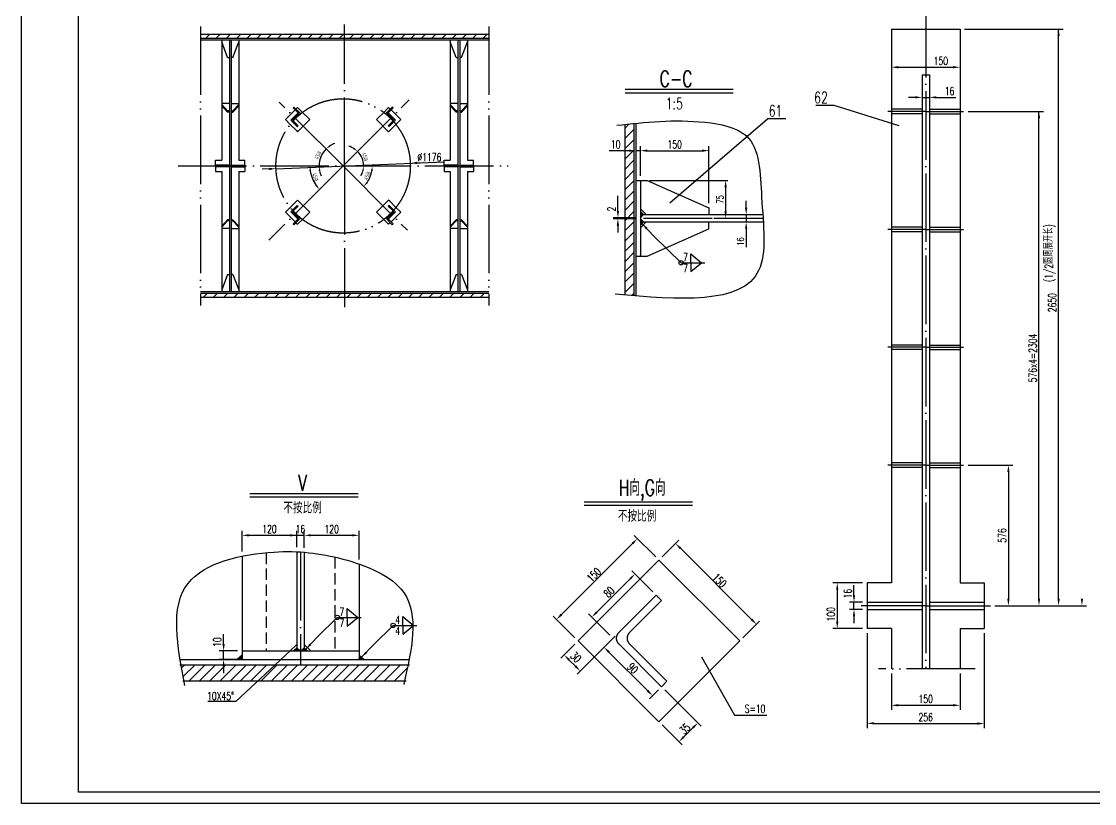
# Model space of a CAD drawing. Extents: x -54047 to 31317, y -2 to 11950.
# Drawn here: x 14517 to 23905, y 7 to 6854 of the extents above; entities that cross this region are included whole.
import ezdxf

# ---------------------------------------------------------------- set-up
doc = ezdxf.new("R2010")
doc.units = 0
doc.header["$LTSCALE"] = 20
for name, pattern in [('DASHDOT-M', [36, 30, -3, 0, -3]), ('DIVIDE-M', [39, 30, -3, 0, -3, 0, -3]), ('HIDDEN-M', [7, 5, -2])]:
    doc.linetypes.add(name, pattern=pattern)
doc.layers.get('0').update_dxf_attribs({"linetype": 'CONTINUOUS'})
doc.styles.add('BIAOZHU', font='ROMANS.shx', dxfattribs={"width": 0.7, "bigfont": 'HLFSD.shx'})
doc.styles.add('HZ', font='ROMANS.shx', dxfattribs={"width": 0.7, "height": 60, "bigfont": 'HLFSD.shx'})
doc.styles.add('ROMANS', font='ROMANS', dxfattribs={"width": 0.7, "height": 60})
doc.styles.get("Standard").update_dxf_attribs({"font": 'isocp.shx', "width": 0.707, "bigfont": 'hztxt.shx'})
pattern_1 = [(45, (-54745.56, -410.634), (-44.90128, 44.90128), [])]

msp = doc.modelspace()

# ---------------------------------------------------------------- hatches: boundary and pattern name
at = {"linetype": 'Continuous'}
h = msp.add_hatch(dxfattribs=at)
h.set_pattern_fill('ANSI31', scale=20, style=0)
h.set_pattern_definition(pattern_1)
h.paths.add_polyline_path([(17344.1, 6704), (17344.1, 6739), (16083.4, 6739), (16083.4, 6704)])
h.paths.add_polyline_path([(18604.8, 6704), (18604.8, 6739), (17344.1, 6739), (17344.1, 6704)])
h = msp.add_hatch(dxfattribs=at)
h.set_pattern_fill('ANSI31', scale=20, style=0)
h.set_pattern_definition([(45, (-54635.07, -5023.17), (-44.90128, 44.90128), [])])
edge = h.paths.add_edge_path()
edge.add_line((19796.2, 5360.8), (19876.2, 5274.1))
edge.add_line((19876.2, 5274.1), (19876.2, 5961.1))
edge.add_spline(control_points=[(19876.2, 5961.1), (19849.5, 5958.4), (19822.9, 5955.6), (19796.2, 5952.7)], knot_values=[72.801621, 72.801621, 72.801621, 72.801621, 155.473945, 155.473945, 155.473945, 155.473945], degree=3, periodic=0)
edge.add_line((19796.2, 5952.7), (19796.2, 5360.8))
h.paths.add_polyline_path([(19876.2, 5274.1), (19796.2, 5360.8), (19796.2, 5134.4), (19876.2, 5134.4)])
edge = h.paths.add_edge_path()
edge.add_spline(control_points=[(19796.2, 4458.3), (19823, 4456.1), (19849.6, 4453.9), (19876.2, 4451.7)], knot_values=[3493.844516, 3493.844516, 3493.844516, 3493.844516, 3555.192278, 3555.192278, 3555.192278, 3555.192278], degree=3, periodic=0)
edge.add_line((19876.2, 4451.7), (19876.2, 5126.4))
edge.add_line((19876.2, 5126.4), (19796.2, 5126.4))
edge.add_line((19796.2, 5126.4), (19796.2, 4458.3))
h.paths.add_polyline_path([(19796.2, 5134.4), (19796.2, 5126.4), (19876.2, 5126.4), (19876.2, 5134.4)])
h = msp.add_hatch(dxfattribs=at)
h.set_pattern_fill('ANSI37', scale=2, style=0)
h.set_pattern_definition([(45, (-56999.8816, -176.078), (-4.49012806, 4.49012806), []), (135, (-56999.8816, -176.078), (-4.49012806, -4.49012806), [])])
h.paths.add_polyline_path([(19932.2, 5190.7), (19932.2, 5134.4), (19960.2, 5162.4)])
h.paths.add_polyline_path([(19932.2, 5070.7), (19960.2, 5098.4), (19932.2, 5126.4)])
h = msp.add_hatch(dxfattribs=at)
h.set_pattern_fill('ANSI31', scale=20, style=0)
h.set_pattern_definition(pattern_1)
h.paths.add_polyline_path([(17344.1, 4439), (17344.1, 4474), (16083.4, 4474), (16083.4, 4439)])
h.paths.add_polyline_path([(18604.8, 4439), (18604.8, 4474), (17344.1, 4474), (17344.1, 4439)])
h = msp.add_hatch(dxfattribs=at)
h.set_pattern_fill('ANSI37', style=0)
h.set_pattern_definition([(45, (-60087.0683, -7488.74), (-2.24506403, 2.24506403), []), (135, (-60087.0683, -7488.74), (-2.24506403, -2.24506403), [])])
h.paths.add_polyline_path([(16955.1, 1342.6), (16927.1, 1370.6), (16897.6, 1342.6)])
h.paths.add_polyline_path([(17020.6, 1342.6), (16991.1, 1370.6), (16963.1, 1342.6)])
h = msp.add_hatch(dxfattribs=at)
h.set_pattern_fill('ANSI31', scale=20, style=0)
h.set_pattern_definition([(45, (-60087.07, -7548.74), (-44.90128, 44.90128), [])])
edge = h.paths.add_edge_path()
edge.add_line((16580.9, 1082.6), (16735.8, 1222.6))
edge.add_line((16735.8, 1222.6), (15913.7, 1222.6))
edge.add_spline(control_points=[(15913.7, 1222.6), (15921.9, 1176.2), (15930.8, 1129.4), (15939.9, 1082.6)], knot_values=[36.00398, 36.00398, 36.00398, 36.00398, 157.960573, 157.960573, 157.960573, 157.960573], degree=3, periodic=0)
edge.add_line((15939.9, 1082.6), (16580.9, 1082.6))
h.paths.add_polyline_path([(16955.1, 1082.6), (16955.1, 1222.6), (16735.8, 1222.6), (16580.9, 1082.6)])
edge = h.paths.add_edge_path()
edge.add_spline(control_points=[(17868.9, 1082.6), (17879.6, 1129.4), (17890.1, 1176.2), (17899.7, 1222.6)], knot_values=[3559.486477, 3559.486477, 3559.486477, 3559.486477, 3683.832848, 3683.832848, 3683.832848, 3683.832848], degree=3, periodic=0)
edge.add_line((17899.7, 1222.6), (16963.1, 1222.6))
edge.add_line((16963.1, 1222.6), (16963.1, 1082.6))
edge.add_line((16963.1, 1082.6), (17868.9, 1082.6))
h = msp.add_hatch(dxfattribs=at)
h.set_pattern_fill('ANSI37', style=0)
h.set_pattern_definition([(135, (97367.0418, -8289.4966), (2.24506403, 2.24506403), []), (45, (97367.0418, -8289.4966), (2.24506403, -2.24506403), [])])
h.paths.add_polyline_path([(16447.1, 1306.9), (16447.1, 1268.2), (16403.2, 1268.2)])
h = msp.add_hatch(dxfattribs=at)
h.set_pattern_fill('ANSI37', style=0)
h.set_pattern_definition([(45, (-63448.8234, -8289.4966), (-2.24506403, 2.24506403), []), (135, (-63448.8234, -8289.4966), (-2.24506403, -2.24506403), [])])
h.paths.add_polyline_path([(17471.1, 1306.9), (17471.1, 1268.2), (17515, 1268.2)])

# ---------------------------------------------------------------- linework, layer by layer
at = {"color": 7, "linetype": 'Continuous'}
for p, q in [((14517.4, 6.9), (14517.4, 11886.9)), ((22768.5, 6786.4), (23630.8, 6786.4)), ((23590.8, 1799.1), (23590.8, 6786.4)), ((22188.5, 6453.1), (22668.5, 6453.1)), ((19797.8, 6230.1), (20744.3, 6230.1)), ((22196.6, 5941), (21627.2, 6117.3)), ((22336.5, 6189.3), (22276.5, 6189.3)), ((22396.5, 6189.3), (22460.5, 6189.3)), ((22520.5, 6189.3), (22692.8, 6189.3)), ((22798.7, 6064.9), (23459.3, 6064.9)), ((23419.3, 1799.1), (23419.3, 6064.9)), ((20189, 5265.4), (21045, 6000.6)), ((19932.2, 5502.4), (19932.2, 5762.5)), ((20532.2, 5262.4), (20532.2, 5762.5)), ((19832.2, 5722.5), (19659.9, 5722.5)), ((19932.2, 5722.5), (19892.2, 5722.5)), ((19992.2, 5722.5), (20472.2, 5722.5)), ((19992.2, 5722.5), (20052.2, 5722.5)), ((16684, 5562.5), (16624.1, 5560)), ((16744, 5564.9), (18216.1, 5625.3)), ((17978.9, 5615.4), (18038.9, 5617.7)), ((19932.2, 5502.4), (19932.2, 5627.6)), ((20012.2, 5462.4), (20697.8, 5462.4)), ((20677.8, 5402.4), (20677.8, 5190.4)), ((19735.4, 5194.4), (19735.4, 5327)), ((20857.5, 5222.4), (20857.5, 5282.4)), ((19892.2, 5134.4), (19695.4, 5134.4)), ((19892.2, 5126.4), (19695.4, 5126.4)), ((19735.4, 5126.4), (19735.4, 5134.4)), ((19946.2, 5084.5), (20052.7, 4972.3)), ((20575.3, 5130.4), (20697.8, 5130.4)), ((20809.5, 5162.4), (20877.5, 5162.4)), ((20809.5, 5098.4), (20877.5, 5098.4)), ((20857.5, 5162.4), (20857.5, 5098.4)), ((19735.4, 5066.4), (19735.4, 5006.4)), ((20857.5, 5038.4), (20857.5, 4876.4)), ((20052.7, 4972.3), (20287.7, 4741.5)), ((20373.3, 4818.8), (20466.6, 4741.5)), ((20373.3, 4741.5), (20373.3, 4818.8)), ((20287.7, 4741.5), (20496.4, 4741.5)), ((20373.3, 4741.5), (20373.3, 4664.2)), ((20373.3, 4664.2), (20466.6, 4741.5)), ((22798.7, 2968.9), (23191.8, 2968.9)), ((23151.8, 2908.9), (23151.8, 1799.1)), ((16515.4, 2691.8), (17461.8, 2691.8)), ((19441.2, 2619.4), (20387.7, 2619.4)), ((16447.1, 2213.2), (16447.1, 2395)), ((16507.1, 2355), (16991.1, 2355)), ((16927.1, 2250.8), (16927.1, 2395)), ((16991.1, 2246.9), (16991.1, 2395)), ((17051.1, 2355), (17411.1, 2355)), ((17471.1, 2144.2), (17471.1, 2395)), ((20065.9, 2165.9), (19877.5, 2354.3)), ((19863.4, 2283.5), (19241.1, 1661.3)), ((20122.5, 2165.9), (20268.5, 2311.9)), ((20282.6, 2241.2), (20904.9, 1618.9)), ((19842.6, 1974.3), (19550.3, 1682.1)), ((20042.4, 1859.5), (19856.8, 2045)), ((21876.5, 1939.1), (21614.4, 1939.1)), ((21654.4, 1879.1), (21654.4, 1599.1)), ((21800.9, 1831.1), (21800.9, 1917.3)), ((17366.4, 1636.4), (17366.4, 1713.7)), ((17366.4, 1713.7), (17459.7, 1636.4)), ((21876.5, 1771.1), (21760.9, 1771.1)), ((21876.5, 1707.1), (21760.9, 1707.1)), ((21800.9, 1707.1), (21800.9, 1771.1)), ((23034.2, 1739.1), (23835, 1739.1)), ((23034.2, 1739.1), (23630.8, 1739.1)), ((23034.2, 1739.1), (23191.8, 1739.1)), ((23074.2, 1739.1), (23459.3, 1739.1)), ((17111.2, 1469.9), (17280.8, 1636.4)), ((17280.8, 1636.4), (17489.4, 1636.4)), ((17366.4, 1559.1), (17459.7, 1636.4)), ((17366.4, 1636.4), (17366.4, 1559.1)), ((17854.7, 1566.3), (17854.7, 1643.7)), ((17854.7, 1643.7), (17948, 1566.3)), ((19358.8, 1458.8), (19170.4, 1647.2)), ((19665.2, 1482.3), (19479.6, 1667.9)), ((20829.6, 1458.8), (20975.6, 1604.8)), ((21800.9, 1647.1), (21800.9, 1587.1)), ((17599.6, 1399.8), (17769.1, 1566.3)), ((17769.1, 1566.3), (17977.8, 1566.3)), ((17854.7, 1489), (17948, 1566.3)), ((17854.7, 1566.3), (17854.7, 1489)), ((21876.5, 1539.1), (21614.4, 1539.1)), ((16285.8, 1402.6), (16285.8, 1488.7)), ((17004.7, 1357.6), (17111.2, 1469.9)), ((19712.4, 1472.9), (19378.1, 1138.6)), ((19665.2, 1425.8), (19586.4, 1346.9)), ((21916.5, 1499.1), (21916.5, 667.3)), ((22940.5, 1499.1), (22940.5, 667.3)), ((16407.1, 1342.6), (16245.8, 1342.6)), ((16285.8, 1268.2), (16285.8, 1342.6)), ((16868.6, 1342.6), (16391.8, 901.2)), ((17493.1, 1287.6), (17599.6, 1399.8)), ((19358.8, 1402.2), (19236.6, 1280)), ((19657.1, 1332.8), (19996.5, 993.4)), ((16407.1, 1268.2), (16245.8, 1268.2)), ((19307.4, 1265.9), (19363.9, 1209.3)), ((20466.2, 1290.7), (20755.1, 781.5)), ((16285.8, 1208.2), (16285.8, 1148.2)), ((16963.1, 1161.7), (16955.1, 1153.7)), ((22128.5, 1145.1), (22128.5, 827.2)), ((22728.5, 1145.1), (22728.5, 827.2)), ((20117.8, 1029.8), (20164.9, 1076.9)), ((20089.5, 1001.5), (20010.6, 922.7)), ((20146.1, 1001.5), (20462.8, 684.8)), ((16391.8, 901.2), (16148.4, 901.2)), ((22188.5, 867.2), (22668.5, 867.2)), ((20755.1, 781.5), (21038.7, 781.5)), ((20122.5, 695.1), (20297.8, 519.8)), ((20392.1, 670.6), (20311.9, 590.5)), ((21976.5, 707.3), (22880.5, 707.3)), ((31317.4, 6.9), (14517.4, 6.9))]:
    msp.add_line(p, q, dxfattribs=at)
at = {"color": 4, "linetype": 'Continuous'}
for p, q in [((15017.4, 106.9), (15017.4, 11786.9)), ((22128.5, 6786.4), (22728.5, 6786.4)), ((22128.5, 6786.4), (22128.5, 6586.4)), ((22728.5, 6786.4), (22728.5, 6586.4)), ((18604.8, 6739), (16083.4, 6739)), ((18604.8, 6704), (16083.4, 6704)), ((18604.8, 6689), (16083.4, 6689)), ((16269.1, 6689), (16269.1, 5639)), ((16321.1, 6539), (16269.1, 6674)), ((16336.1, 6689), (16336.1, 4489)), ((16352.1, 6689), (16352.1, 4489)), ((16367.1, 6539), (16419.1, 6674)), ((16419.1, 6689), (16419.1, 5639)), ((18269.1, 6689), (18269.1, 5639)), ((18321.1, 6539), (18269.1, 6674)), ((18336.1, 6689), (18336.1, 4489)), ((18352.1, 6689), (18352.1, 4489)), ((18367.1, 6539), (18419.1, 6674)), ((18419.1, 6689), (18419.1, 5639)), ((22128.5, 6586.4), (22128.5, 5569.3)), ((22728.5, 6586.4), (22728.5, 5569.3)), ((16321.1, 6539), (16336.1, 6539)), ((16367.1, 6539), (16352.1, 6539)), ((18321.1, 6539), (18336.1, 6539)), ((18367.1, 6539), (18352.1, 6539)), ((22396.5, 6386.4), (22460.5, 6386.4)), ((22396.5, 6386.4), (22396.5, 5569.3)), ((22460.5, 6386.4), (22460.5, 5569.3)), ((19797.8, 6260.1), (20744.3, 6260.1)), ((16336.1, 6136), (16269.1, 6136)), ((16321.1, 6070), (16269.1, 6126)), ((16321.1, 6060), (16269.1, 6116)), ((16352.1, 6136), (16419.1, 6136)), ((16367.1, 6070), (16419.1, 6126)), ((16367.1, 6060), (16419.1, 6116)), ((18336.1, 6136), (18269.1, 6136)), ((18321.1, 6070), (18269.1, 6126)), ((18321.1, 6060), (18269.1, 6116)), ((18352.1, 6136), (18419.1, 6136)), ((18367.1, 6070), (18419.1, 6126)), ((18367.1, 6060), (18419.1, 6116)), ((21627.2, 6117.3), (21467.2, 6117.3)), ((16321.1, 6060), (16321.1, 6070)), ((16336.1, 6070), (16321.1, 6070)), ((16336.1, 6060), (16321.1, 6060)), ((16352.1, 6070), (16367.1, 6070)), ((16352.1, 6060), (16367.1, 6060)), ((16367.1, 6060), (16367.1, 6070)), ((16827.3, 5994.2), (16912.2, 6079.1)), ((16873.3, 5990.7), (16936.9, 6054.3)), ((16887.4, 5990.7), (16944, 6047.2)), ((16919.2, 6086.1), (16933.4, 6100.3)), ((16933.4, 6100.3), (16976.1, 6057.5)), ((16976.1, 6057.5), (17030.5, 6003.2)), ((17686.8, 6057.5), (17632.5, 6003.2)), ((17729.6, 6100.3), (17686.8, 6057.5)), ((17775.5, 5990.7), (17719, 6047.2)), ((17789.7, 5990.7), (17726, 6054.3)), ((17743.7, 6086.1), (17729.6, 6100.3)), ((17835.7, 5994.2), (17750.8, 6079.1)), ((18321.1, 6060), (18321.1, 6070)), ((18336.1, 6070), (18321.1, 6070)), ((18336.1, 6060), (18321.1, 6060)), ((18352.1, 6070), (18367.1, 6070)), ((18352.1, 6060), (18367.1, 6060)), ((18367.1, 6060), (18367.1, 6070)), ((22396.5, 6084.9), (22128.5, 6084.9)), ((22396.5, 6044.9), (22128.5, 6044.9)), ((22460.5, 6084.9), (22728.5, 6084.9)), ((22460.5, 6044.9), (22728.5, 6044.9)), ((16827.3, 5994.2), (16869.2, 5952.4)), ((16869.2, 5952.4), (16923.3, 5898.2)), ((16888.4, 5975.6), (16873.2, 5990.7)), ((16895, 5983.1), (16887.4, 5990.7)), ((16929.7, 5934.2), (16888.4, 5975.6)), ((16936.8, 5941.3), (16895, 5983.1)), ((16933.4, 5888.1), (17039.5, 5994.2)), ((17030.5, 6003.2), (17039.5, 5994.2)), ((17632.5, 6003.2), (17623.5, 5994.2)), ((17729.6, 5888.1), (17623.5, 5994.2)), ((17726.2, 5941.3), (17767.9, 5983.1)), ((17733.3, 5934.2), (17774.6, 5975.6)), ((17793.8, 5952.4), (17739.6, 5898.2)), ((17767.9, 5983.1), (17775.6, 5990.7)), ((17774.6, 5975.6), (17789.8, 5990.7)), ((17835.7, 5994.2), (17793.8, 5952.4)), ((19796.2, 5952.7), (19796.2, 4458.3)), ((19876.2, 5961.1), (19876.2, 4451.7)), ((19892.2, 5962.7), (19892.2, 4450.4)), ((21205, 6000.6), (21045, 6000.6)), ((16923.3, 5898.2), (16933.4, 5888.1)), ((17739.6, 5898.2), (17729.6, 5888.1)), ((16216.1, 5639), (16269.1, 5639)), ((16216.1, 5597), (16216.1, 5639)), ((16419.1, 5639), (16472.1, 5639)), ((16472.1, 5597), (16472.1, 5639)), ((18216.1, 5639), (18269.1, 5639)), ((18216.1, 5597), (18216.1, 5639)), ((18419.1, 5639), (18472.1, 5639)), ((18472.1, 5597), (18472.1, 5639)), ((16216.1, 5597), (16216.1, 5581)), ((16336.1, 5597), (16216.1, 5597)), ((16216.1, 5581), (16216.1, 5539)), ((16336.1, 5581), (16216.1, 5581)), ((16216.1, 5539), (16269.1, 5539)), ((16269.1, 5539), (16269.1, 4489)), ((16352.1, 5597), (16472.1, 5597)), ((16352.1, 5581), (16472.1, 5581)), ((16419.1, 5539), (16419.1, 4489)), ((16419.1, 5539), (16472.1, 5539)), ((16472.1, 5597), (16472.1, 5581)), ((16472.1, 5581), (16472.1, 5539)), ((18336.1, 5597), (18216.1, 5597)), ((18216.1, 5597), (18216.1, 5581)), ((18336.1, 5581), (18216.1, 5581)), ((18216.1, 5581), (18216.1, 5539)), ((18216.1, 5539), (18269.1, 5539)), ((18269.1, 5539), (18269.1, 4489)), ((18352.1, 5597), (18472.1, 5597)), ((18352.1, 5581), (18472.1, 5581)), ((18419.1, 5539), (18419.1, 4489)), ((18419.1, 5539), (18472.1, 5539)), ((18472.1, 5597), (18472.1, 5581)), ((18472.1, 5581), (18472.1, 5539)), ((22128.5, 5569.3), (22128.5, 4498)), ((22396.5, 5569.3), (22396.5, 4498)), ((22460.5, 5569.3), (22460.5, 4498)), ((22728.5, 5569.3), (22728.5, 4498)), ((19892.2, 5462.4), (19992.2, 5462.4)), ((19932.2, 5462.4), (19932.2, 4798.4)), ((19992.2, 5462.4), (20532.2, 5222.4)), ((16869.2, 5225.7), (16923.3, 5279.9)), ((16923.3, 5279.9), (16933.4, 5289.9)), ((16933.4, 5289.9), (17039.5, 5183.9)), ((17729.6, 5289.9), (17623.5, 5183.9)), ((17739.6, 5279.9), (17729.6, 5289.9)), ((17793.8, 5225.7), (17739.6, 5279.9)), ((16827.3, 5183.9), (16869.2, 5225.7)), ((16827.3, 5183.9), (16912.2, 5099)), ((16888.4, 5202.5), (16873.2, 5187.3)), ((16873.3, 5187.4), (16936.9, 5123.8)), ((16895, 5195), (16887.4, 5187.3)), ((16887.4, 5187.4), (16944, 5130.8)), ((16929.7, 5243.8), (16888.4, 5202.5)), ((16936.8, 5236.7), (16895, 5195)), ((16929.7, 5243.8), (16936.8, 5236.7)), ((16976.1, 5120.5), (17030.5, 5174.9)), ((17030.5, 5174.9), (17039.5, 5183.9)), ((17632.5, 5174.9), (17623.5, 5183.9)), ((17686.8, 5120.5), (17632.5, 5174.9)), ((17775.5, 5187.4), (17719, 5130.8)), ((17789.7, 5187.4), (17726, 5123.8)), ((17733.3, 5243.8), (17726.2, 5236.7)), ((17726.2, 5236.7), (17767.9, 5195)), ((17733.3, 5243.8), (17774.6, 5202.5)), ((17835.7, 5183.9), (17750.8, 5099)), ((17767.9, 5195), (17775.6, 5187.3)), ((17774.6, 5202.5), (17789.8, 5187.3)), ((17835.7, 5183.9), (17793.8, 5225.7)), ((19982.7, 5162.4), (19932.2, 5213.5)), ((19960.2, 5162.4), (19932.2, 5190.7)), ((20532.2, 5222.4), (20532.2, 5162.4)), ((16321.1, 5118), (16269.1, 5062)), ((16321.1, 5108), (16269.1, 5052)), ((16336.1, 5118), (16321.1, 5118)), ((16321.1, 5118), (16321.1, 5108)), ((16336.1, 5108), (16321.1, 5108)), ((16352.1, 5118), (16367.1, 5118)), ((16352.1, 5108), (16367.1, 5108)), ((16367.1, 5118), (16419.1, 5062)), ((16367.1, 5118), (16367.1, 5108)), ((16367.1, 5108), (16419.1, 5052)), ((16919.2, 5091.9), (16933.4, 5077.8)), ((16933.4, 5077.8), (16976.1, 5120.5)), ((17729.6, 5077.8), (17686.8, 5120.5)), ((17743.7, 5091.9), (17729.6, 5077.8)), ((18321.1, 5118), (18269.1, 5062)), ((18321.1, 5108), (18269.1, 5052)), ((18336.1, 5118), (18321.1, 5118)), ((18321.1, 5118), (18321.1, 5108)), ((18336.1, 5108), (18321.1, 5108)), ((18352.1, 5118), (18367.1, 5118)), ((18352.1, 5108), (18367.1, 5108)), ((18367.1, 5118), (18419.1, 5062)), ((18367.1, 5118), (18367.1, 5108)), ((18367.1, 5108), (18419.1, 5052)), ((19932.2, 5134.4), (19960.2, 5162.4)), ((19932.2, 5126.4), (19960.2, 5098.4)), ((19983, 5098.4), (19932.2, 5048.2)), ((19960.2, 5098.4), (19932.2, 5070.7)), ((19960.2, 5162.4), (21003.2, 5162.4)), ((19960.2, 5098.4), (21007.4, 5098.4)), ((20532.2, 5038.4), (20532.2, 5098.4)), ((16336.1, 5042), (16269.1, 5042)), ((16352.1, 5042), (16419.1, 5042)), ((18336.1, 5042), (18269.1, 5042)), ((18352.1, 5042), (18419.1, 5042)), ((19992.2, 4798.4), (20532.2, 5038.4)), ((22396.5, 5052.9), (22128.5, 5052.9)), ((22396.5, 5012.9), (22128.5, 5012.9)), ((22460.5, 5052.9), (22728.5, 5052.9)), ((22460.5, 5012.9), (22728.5, 5012.9)), ((19892.2, 4798.4), (19992.2, 4798.4)), ((16321.1, 4639), (16269.1, 4504)), ((16321.1, 4639), (16336.1, 4639)), ((16367.1, 4639), (16352.1, 4639)), ((16367.1, 4639), (16419.1, 4504)), ((18321.1, 4639), (18269.1, 4504)), ((18321.1, 4639), (18336.1, 4639)), ((18367.1, 4639), (18352.1, 4639)), ((18367.1, 4639), (18419.1, 4504)), ((16083.4, 4489), (18604.8, 4489)), ((16083.4, 4474), (18604.8, 4474)), ((16083.4, 4439), (18604.8, 4439)), ((22128.5, 4498), (22128.5, 3466)), ((22396.5, 4498), (22396.5, 3466)), ((22460.5, 4498), (22460.5, 3466)), ((22728.5, 4498), (22728.5, 3466)), ((22396.5, 4020.9), (22128.5, 4020.9)), ((22396.5, 3980.9), (22128.5, 3980.9)), ((22460.5, 4020.9), (22728.5, 4020.9)), ((22460.5, 3980.9), (22728.5, 3980.9)), ((22128.5, 3466), (22128.5, 2434)), ((22396.5, 3466), (22396.5, 2434)), ((22460.5, 3466), (22460.5, 2434)), ((22728.5, 3466), (22728.5, 2434)), ((22396.5, 2988.9), (22128.5, 2988.9)), ((22396.5, 2948.9), (22128.5, 2948.9)), ((22460.5, 2988.9), (22728.5, 2988.9)), ((22460.5, 2948.9), (22728.5, 2948.9)), ((16515.4, 2721.8), (17461.8, 2721.8)), ((19441.2, 2649.4), (20387.7, 2649.4)), ((22128.5, 2434), (22128.5, 1939.1)), ((22396.5, 2434), (22396.5, 1185.1)), ((22460.5, 2434), (22460.5, 1185.1)), ((22728.5, 2434), (22728.5, 1939.1)), ((16447.1, 2173.2), (16447.1, 1268.2)), ((16927.1, 2210.8), (16927.1, 1370.6)), ((16991.1, 2206.9), (16991.1, 1370.6)), ((17471.1, 2104.2), (17471.1, 1268.2)), ((20094.2, 2137.6), (19387.1, 1430.5)), ((20801.3, 1430.5), (20094.2, 2137.6)), ((21916.5, 1939.1), (21916.5, 1539.1)), ((21916.5, 1939.1), (21916.5, 1539.1)), ((22128.5, 1939.1), (21916.5, 1939.1)), ((22728.5, 1939.1), (22940.5, 1939.1)), ((22940.5, 1939.1), (22940.5, 1539.1)), ((21916.5, 1771.1), (22396.5, 1771.1)), ((21916.5, 1707.1), (22396.5, 1707.1)), ((22460.5, 1771.1), (22940.5, 1771.1)), ((22460.5, 1707.1), (22940.5, 1707.1)), ((22128.5, 1539.1), (21916.5, 1539.1)), ((22128.5, 1539.1), (22128.5, 1185.1)), ((22728.5, 1539.1), (22728.5, 1185.1)), ((22728.5, 1539.1), (22940.5, 1539.1)), ((19387.1, 1430.5), (20094.2, 723.4)), ((20094.2, 723.4), (20801.3, 1430.5)), ((16447.1, 1342.6), (17471.1, 1342.6)), ((16927.1, 1398.1), (16868.6, 1342.6)), ((16927.1, 1370.6), (16897.6, 1342.6)), ((16955.1, 1342.6), (16927.1, 1370.6)), ((16963.1, 1342.6), (16991.1, 1370.6)), ((16991.1, 1398.1), (17049.6, 1342.6)), ((16991.1, 1370.6), (17020.6, 1342.6)), ((15903.5, 1268.2), (17911.5, 1268.2)), ((15903.5, 1222.6), (17911.5, 1222.6)), ((16447.1, 1306.9), (16403.2, 1268.2)), ((17471.1, 1306.9), (17515, 1268.2)), ((15928.4, 1082.6), (17882.5, 1082.6)), ((31217.4, 106.9), (15017.4, 106.9))]:
    msp.add_line(p, q, dxfattribs=at)
at = {"color": 1, "linetype": 'DASHDOT-M'}
for p, q in [((22428.5, 6963.7), (22428.5, 1185.1)), ((17344.1, 5589), (17344.1, 6826.7)), ((17331.5, 5589), (16773.2, 6147.3)), ((17331.5, 5589), (17910.7, 6168.2)), ((22428.5, 6064.9), (22098.2, 6064.9)), ((22428.5, 6064.9), (22758.7, 6064.9)), ((16929.7, 5934.2), (16936.8, 5941.3)), ((17733.3, 5934.2), (17726.2, 5941.3)), ((15886.9, 5589), (18776, 5589)), ((17331.5, 5589), (16682.3, 4939.8)), ((17331.5, 5589), (17893.8, 5026.7)), ((17344.1, 5589), (17344.1, 4351.3)), ((19960.2, 5130.4), (21003.2, 5130.4)), ((22428.5, 5032.9), (22098.2, 5032.9)), ((22428.5, 5032.9), (22758.7, 5032.9)), ((22428.5, 4000.9), (22098.2, 4000.9)), ((22428.5, 4000.9), (22758.7, 4000.9)), ((22428.5, 2968.9), (22098.2, 2968.9)), ((22428.5, 2968.9), (22758.7, 2968.9)), ((16959.1, 2209.2), (16959.1, 1222.6)), ((22428.5, 1739.1), (21862.7, 1739.1)), ((22428.5, 1739.1), (22994.2, 1739.1))]:
    msp.add_line(p, q, dxfattribs=at)
at = {"color": 3, "linetype": 'DIVIDE-M'}
for p, q in [((16083.4, 6810.2), (16083.4, 4368.5)), ((18604.8, 6810.2), (18604.8, 4368.5)), ((22860.5, 1185.1), (22013.9, 1185.1))]:
    msp.add_line(p, q, dxfattribs=at)
at = {"color": 6, "linetype": 'HIDDEN-M'}
for p, q in [((16894.6, 6096.7), (16901.6, 6103.7)), ((16958.1, 6047.2), (16901.6, 6103.7)), ((17704.8, 6047.2), (17761.3, 6103.7)), ((17768.4, 6096.7), (17761.3, 6103.7)), ((16894.5, 5983.6), (16958.1, 6047.2)), ((16944, 6047.2), (16894.6, 6096.7)), ((17768.5, 5983.6), (17704.8, 6047.2)), ((17719, 6047.2), (17768.4, 6096.7)), ((16894.5, 5194.5), (16958.1, 5130.8)), ((17768.5, 5194.5), (17704.8, 5130.8)), ((16944, 5130.8), (16894.6, 5081.4)), ((16894.6, 5081.4), (16901.6, 5074.3)), ((16958.1, 5130.8), (16901.6, 5074.3)), ((17704.8, 5130.8), (17761.3, 5074.3)), ((17719, 5130.8), (17768.4, 5081.4)), ((17768.4, 5081.4), (17761.3, 5074.3)), ((16659.1, 2204), (16659.1, 1342.6)), ((17259.1, 2164.7), (17259.1, 1342.6))]:
    msp.add_line(p, q, dxfattribs=at)
at = {"color": 4, "linetype": 'DASHDOT-M'}
for p, q in [((19740.7, 1501.2), (20070.6, 1831.2)), ((20117.8, 1784), (19834.9, 1501.2)), ((20070.6, 1831.2), (20117.8, 1784)), ((19740.7, 1406.9), (20117.8, 1029.8)), ((20164.9, 1076.9), (19834.9, 1406.9))]:
    msp.add_line(p, q, dxfattribs=at)
at = {"color": 3, "linetype": 'DIVIDE-M'}
msp.add_circle((17331.5, 5589), 588, dxfattribs=at)
at = {"color": 7, "linetype": 'Continuous'}
for centre in [(20287.7, 4741.5), (17280.8, 1636.4), (17769.1, 1566.3)]:
    msp.add_circle(centre, 19.2, dxfattribs=at)
for radius, start, end in [(210.3, 135, 180), (210.3, 110.43652, 122.71826), (179.3, 59.42021, 73.84042), (179.3, 0, 45), (290.8, 188.87403, 216.12597), (210.3, 192.28174, 204.56348), (179.3, 331.15958, 345.57979), (255.1, 325.1202, 349.8798)]:
    msp.add_arc((17331.5, 5589), radius, start, end, dxfattribs=at)
at = {"color": 4, "linetype": 'DASHDOT-M'}
for centre in [(19787.8, 1454), (19882.1, 1454)]:
    msp.add_arc(centre, 66.7, 135, 225, dxfattribs=at)
at = {"color": 7, "linetype": 'Continuous'}
for points in [[(19725.9, 5945), (20499, 5970.9), (20856.3, 5854.1), (20992.7, 5315.5), (20966.7, 4673.1), (19712.9, 4465.5)], [(15948, 1041), (15974.6, 1934.7), (16727.6, 2209), (17330, 2147.1), (17861.5, 1855.1), (17861.5, 1049.9)]]:
    msp.add_spline(points, degree=3, dxfattribs=at)
for points in [[(23580.8, 6726.4), (23600.8, 6726.4), (23590.8, 6786.4)], [(22188.5, 6463.1), (22188.5, 6443.1), (22128.5, 6453.1)], [(22668.5, 6463.1), (22668.5, 6443.1), (22728.5, 6453.1)], [(22336.5, 6199.3), (22336.5, 6179.3), (22396.5, 6189.3)], [(22520.5, 6199.3), (22520.5, 6179.3), (22460.5, 6189.3)], [(23409.3, 6004.9), (23429.3, 6004.9), (23419.3, 6064.9)], [(17222.5, 5760.1), (17213.1, 5771.8), (17182.8, 5737.8)], [(17427.3, 5749.3), (17418.1, 5737.4), (17458.2, 5715.8)], [(19832.2, 5732.5), (19832.2, 5712.5), (19892.2, 5722.5)], [(19992.2, 5732.5), (19992.2, 5712.5), (19932.2, 5722.5)], [(19992.2, 5732.5), (19992.2, 5712.5), (19932.2, 5722.5)], [(20472.2, 5732.5), (20472.2, 5712.5), (20532.2, 5722.5)], [(16683.6, 5572.5), (16684.4, 5552.5), (16744, 5564.9)], [(17036.7, 5543.6), (17051.6, 5544.7), (17040.6, 5589)], [(17118.5, 5543.5), (17133.4, 5545.1), (17121.2, 5589)], [(17497.7, 5545.3), (17512.5, 5543.4), (17510.8, 5589)], [(17575.1, 5544.9), (17590.1, 5543.5), (17586.6, 5589)], [(17978.6, 5625.4), (17979.3, 5605.4), (17919, 5613.1)], [(17546.5, 5438.3), (17535, 5448), (17511.9, 5408.6)], [(20667.8, 5402.4), (20687.8, 5402.4), (20677.8, 5462.4)], [(17102.3, 5422.4), (17090.9, 5412.7), (17125.8, 5383.4)], [(19725.4, 5194.4), (19745.4, 5194.4), (19735.4, 5134.4)], [(20667.8, 5190.4), (20687.8, 5190.4), (20677.8, 5130.4)], [(20847.5, 5222.4), (20867.5, 5222.4), (20857.5, 5162.4)], [(19725.4, 5066.4), (19745.4, 5066.4), (19735.4, 5126.4)], [(19946.2, 5084.5), (19994.8, 5047.9), (19980.3, 5034.1)], [(20847.5, 5038.4), (20867.5, 5038.4), (20857.5, 5098.4)], [(23141.8, 2908.9), (23161.8, 2908.9), (23151.8, 2968.9)], [(16507.1, 2365), (16507.1, 2345), (16447.1, 2355)], [(16867.1, 2365), (16867.1, 2345), (16927.1, 2355)], [(17051.1, 2365), (17051.1, 2345), (16991.1, 2355)], [(17411.1, 2365), (17411.1, 2345), (17471.1, 2355)], [(19856.3, 2290.6), (19870.5, 2276.5), (19905.8, 2326)], [(20289.7, 2248.2), (20275.6, 2234.1), (20240.2, 2283.6)], [(19835.5, 1981.4), (19849.7, 1967.3), (19885, 2016.8)], [(21644.4, 1879.1), (21664.4, 1879.1), (21654.4, 1939.1)], [(21790.9, 1831.1), (21810.9, 1831.1), (21800.9, 1771.1)], [(23141.8, 1799.1), (23161.8, 1799.1), (23151.8, 1739.1)], [(23409.3, 1799.1), (23429.3, 1799.1), (23419.3, 1739.1)], [(23580.8, 1799.1), (23600.8, 1799.1), (23590.8, 1739.1)], [(23785, 1799.1), (23805, 1799.1), (23795, 1739.1)], [(21790.9, 1647.1), (21810.9, 1647.1), (21800.9, 1707.1)], [(19234.1, 1668.4), (19248.2, 1654.2), (19198.7, 1618.9)], [(19543.3, 1689.1), (19557.4, 1675), (19507.9, 1639.6)], [(20912, 1626), (20897.8, 1611.8), (20947.3, 1576.5)], [(21644.4, 1599.1), (21664.4, 1599.1), (21654.4, 1539.1)], [(16275.8, 1402.6), (16295.8, 1402.6), (16285.8, 1342.6)], [(17004.7, 1357.6), (17053.3, 1394.3), (17038.8, 1408)], [(17493.1, 1287.6), (17541.6, 1324.2), (17527.1, 1338)], [(19664.2, 1339.8), (19650, 1325.7), (19614.7, 1375.2)], [(16275.8, 1208.2), (16295.8, 1208.2), (16285.8, 1268.2)], [(19314.4, 1273), (19300.3, 1258.8), (19264.9, 1308.3)], [(19371, 1216.4), (19356.9, 1202.2), (19406.4, 1166.9)], [(20003.6, 1000.4), (19989.4, 986.3), (20038.9, 950.9)], [(22188.5, 877.2), (22188.5, 857.2), (22128.5, 867.2)], [(22668.5, 877.2), (22668.5, 857.2), (22728.5, 867.2)], [(20385, 677.7), (20399.1, 663.6), (20434.5, 713.1)], [(21975.1, 719.4), (21975.1, 699.4), (21915.1, 709.4)], [(22880.5, 717.3), (22880.5, 697.3), (22940.5, 707.3)], [(20304.9, 597.6), (20319, 583.4), (20269.5, 548.1)]]:
    msp.add_solid(points, dxfattribs=at)

# ---------------------------------------------------------------- texts
at = {"color": 4, "linetype": 'Continuous', "width": 0.7}
for s, height, style, p in [('C-C', 140, 'HZ', (20101.3, 6282)), ('62', 100, 'ROMANS', (21452.1, 6137.6)), ('61', 100, 'ROMANS', (21054.4, 6020.9)), ('V', 140, 'HZ', (16939.7, 2743.7)), ('H向,G向', 140, 'HZ', (19743.5, 2701.7))]:
    msp.add_text(s, height=height, dxfattribs=dict(at, style=style)).set_placement(p)
at = {"color": 7, "linetype": 'Continuous', "style": 'HZ', "width": 0.7}
for s, height, p in [('1:5', 100, (20153.8, 6084.9)), ('不按比例', 100, (16809, 2546.6)), ('不按比例', 100, (19734.9, 2474.2)), ('10X45%%d', 70, (16141.2, 913.3))]:
    msp.add_text(s, height=height, dxfattribs=at).set_placement(p)
at = {"color": 7, "linetype": 'Continuous', "char_height": 70, "attachment_point": 5, "style": 'BIAOZHU'}
for s, insert in [('\\A1;150', (22561, 6508.1)), ('\\A1;16', (22636.6, 6244.3)), ('\\A1;10', (19716.1, 5777.5)), ('\\A1;150', (20232.2, 5777.5)), ('∅1176', (18086.1, 5665.1)), ('7', (20327.1, 4789.2)), ('7', (20327.1, 4694.4)), ('\\A1;120', (16687.1, 2410)), ('16', (16957.7, 2410)), ('\\A1;120', (17231.1, 2410)), ('7', (17320.2, 1684.2)), ('7', (17320.2, 1589.3)), ('4', (17808.5, 1614.1)), ('4', (17808.5, 1519.2)), ('\\A1;150', (22428.5, 922.2)), ('S=10', (20935.1, 836.5)), ('\\A1;256', (22428.5, 762.3))]:
    msp.add_mtext(s, dxfattribs=dict(at, insert=insert))
at = {"color": 7, "linetype": 'Continuous', "char_height": 36, "attachment_point": 5}
for insert, rotation in [((17110.2, 5682.6), 67.5), ((17524.2, 5668.3), 292.5), ((17089.8, 5490.8), 292.5), ((17541.1, 5503.5), 67.5)]:
    msp.add_mtext('\\A1;45¡ã', dxfattribs=dict(at, insert=insert, rotation=rotation))
at = {"color": 7, "linetype": 'Continuous', "attachment_point": 5, "style": 'BIAOZHU'}
for s, insert, char_height, rotation in [('75', (20627.8, 5296.4), 60, 90), ('\\A1;2', (19680.4, 5211.6), 70, 90), ('(1/2圆周展开长)', (23515.9, 4825.6), 70, 90), ('\\A1;16', (20807.5, 4927.4), 60, 90), ('2650', (23535.8, 4392), 70, 90), ('\\A1;576x4=2304', (23364.3, 3907.2), 70, 90), ('\\A1;576', (23096.8, 2354), 70, 90), ('\\A1;150', (19525.7, 2009.2), 70, 44.78336), ('\\A1;150', (20623.8, 1960.1), 70, 315.01793), ('\\A1;80', (19658.2, 1858.8), 70, 44.78336), ('\\A1;16', (21745.9, 1844.8), 70, 90), ('\\A1;100', (21599.4, 1663.4), 70, 90), ('\\A1;10', (16230.8, 1420.1), 70, 90), ('\\A1;30', (19366.5, 1288.1), 70, 315.01793), ('\\A1;90', (19865.1, 1191.1), 70, 315.01793), ('\\A1;35', (20321.9, 660.6), 70, 44.78336)]:
    msp.add_mtext(s, dxfattribs=dict(at, insert=insert, char_height=char_height, rotation=rotation))

doc.saveas('drawing.dxf')
